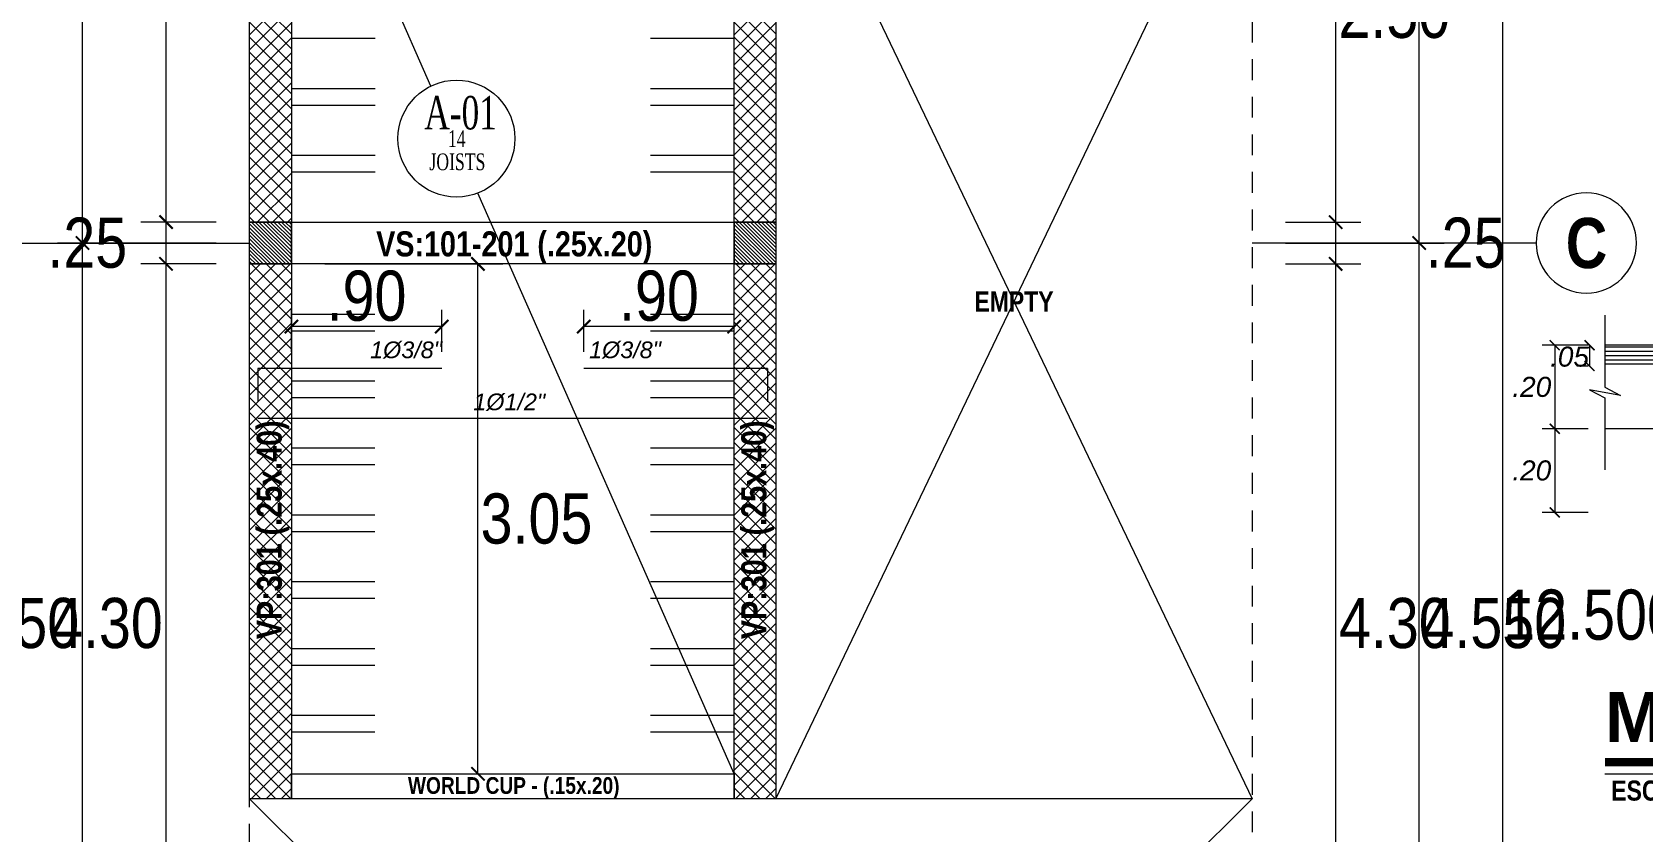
# Model space of a CAD drawing. Header units: millimetres. Extents: x 68 to 194, y 47 to 103.
# Drawn here: x 80.55 to 90.19, y 63.51 to 68.29 of the extents above; entities that cross this region are included whole.
import ezdxf
from ezdxf.enums import TextEntityAlignment as Align

# ---------------------------------------------------------------- set-up
doc = ezdxf.new("R2010")
doc.units = ezdxf.units.MM
doc.linetypes.add('DASHED', pattern=[19.05, 12.7, -6.35])
doc.linetypes.add('DASHED2', pattern=[0.375, 0.25, -0.125])
for name, color, linetype, lineweight in [('A_Texto', 43, 'Continuous', 9), ('E_Acero', 240, 'Continuous', 60), ('E_Columna', 3, 'Continuous', 25), ('E_Tipo de Techado', 6, 'Continuous', 15), ('E_Viga Borde', 10, 'Continuous', 20), ('E_Viga Principal', 52, 'Continuous', 30), ('E_Viga Secundaria', 133, 'Continuous', 20), ('E_Vigueta', 13, 'DASHED', 15), ('G_Complemento', 30, 'Continuous', 20), ('G_Ejes', 253, 'Continuous', 20), ('G_Proyección', 8, 'DASHED2', 15), ('G_Sombreados', 8, 'Continuous', 9), ('G_Texto', 122, 'Continuous', 20)]:
    doc.layers.add(name, color=color, linetype=linetype, lineweight=lineweight)
doc.layers.add('G_Acotación', color=171, linetype='Continuous')
doc.styles.add('Acotacion', font='ARIALN.TTF')
doc.styles.add('AMBIENTES', font='ARIALNB.TTF', dxfattribs={"height": 0.15})
doc.styles.add('ARIAL', font='ariali.ttf', dxfattribs={"height": 0.12})
doc.styles.add('Cotas', font='ARIALNB.TTF', dxfattribs={"height": 0.1})
doc.styles.add('CUNSULTOR', font='times.ttf', dxfattribs={"width": 0.7})
doc.styles.add('Eje', font='ARIALNB.TTF', dxfattribs={"height": 0.3})
doc.styles.add('Titulo', font='arialbd.ttf', dxfattribs={"height": 0.2})
doc.styles.add('TITULOS', font='ARIALNB.TTF', dxfattribs={"height": 0.3})
doc.dimstyles.new('Lenin_20', dxfattribs={"dimscale": 0.5, "dimtxt": 0.1, "dimasz": 0.12, "dimexe": 0.15, "dimexo": 0.2, "dimgap": 0.05, "dimtad": 2, "dimtih": 1, "dimtoh": 1, "dimlfac": 0.4, "dimzin": 4, "dimdsep": 46, "dimtxsty": 'ARIAL', "dimblk": 'ARCHTICK', "dimcen": 0.12, "dimclrd": 256, "dimclre": 256, "dimclrt": 4, "dimazin": 1, "dimtm": 1e-09, "dimtfac": 1, "dimtmove": 2, "dimatfit": 2, "dimldrblk": 'ARCHTICK', "dimfxl": 0, "dimtolj": 1, "dimlwd": 13, "dimlwe": 18, "dimarcsym": 0})
doc.dimstyles.new('Lenin_50', dxfattribs={"dimtxt": 0.3, "dimasz": 0.08, "dimexe": 0.15, "dimexo": 0.2, "dimgap": 0.03, "dimtad": 2, "dimtih": 1, "dimtoh": 1, "dimlfac": -1, "dimzin": 4, "dimdsep": 46, "dimtxsty": 'Acotacion', "dimblk": 'ARCHTICK', "dimcen": 0.08, "dimclrd": 256, "dimclre": 256, "dimclrt": 4, "dimazin": 1, "dimtm": 1e-09, "dimtfac": 1, "dimtmove": 2, "dimatfit": 2, "dimfxl": 0, "dimtolj": 1, "dimlwd": 13, "dimlwe": 18, "dimarcsym": 0})
pattern_1 = [(135, (196.997164, -21.310414), (0.0112253202, 0.0112253202), [])]
pattern_2 = [(135, (318.05112, -25.397145), (0.04490128, 0.04490128), []), (45, (318.05112, -25.397145), (0.04490128, -0.04490128), [])]
pattern_3 = [(135, (315.15112, -25.397145), (0.04490128, 0.04490128), []), (45, (315.15112, -25.397145), (0.04490128, -0.04490128), [])]

# ---------------------------------------------------------------- blocks, each defined once
blk = doc.blocks.new('Eri')
blk.add_line((-1.7, 0), (0, 0))
blk.add_circle((-2, 0), 0.3)
at = {"color": 1, "style": 'Eje', "flags": 4}
blk.add_attdef('H', text='', height=0.3, dxfattribs=at).set_placement((-2, 0), align=Align.MIDDLE_CENTER)
blk = doc.blocks.new('_ArchTick')
at = {"color": 0, "linetype": 'ByBlock', "const_width": 0.15}
blk.add_lwpolyline([(-0.5, -0.5), (0.5, 0.5)], dxfattribs=at)
blk = doc.blocks.new('*D549')
at = {"layer": 'Defpoints', "color": 0}
for p in [(80.3511, 71.0529), (81.8511, 71.0529), (81.8511, 58.5529)]:
    blk.add_point(p, dxfattribs=at)
at = {"layer": 'G_Acotación', "lineweight": 18}
for p, q in [((81.6511, 71.0529), (80.2011, 71.0529)), ((81.6511, 58.5529), (80.2011, 58.5529))]:
    blk.add_line(p, q, dxfattribs=at)
at = {"layer": 'G_Acotación', "lineweight": 13}
blk.add_line((80.3511, 58.5529), (80.3511, 71.0529), dxfattribs=at)
at = {"layer": 'G_Acotación', "lineweight": 13, "xscale": 0.08, "yscale": 0.08, "zscale": 0.08}
for p, rotation in [((80.3511, 71.0529), 90), ((80.3511, 58.5529), 270)]:
    blk.add_blockref('_ArchTick', p, dxfattribs=dict(at, rotation=rotation))
at = {"layer": 'G_Acotación', "color": 4, "lineweight": 5, "insert": (79.8224, 64.8029), "char_height": 0.3, "attachment_point": 5, "style": 'Acotacion'}
blk.add_mtext('\\A1;12.500', dxfattribs=at)
blk = doc.blocks.new('*D551')
at = {"layer": 'Defpoints', "color": 0}
for p in [(80.8511, 67.0279), (81.8511, 67.0279), (81.8511, 62.4779)]:
    blk.add_point(p, dxfattribs=at)
at = {"layer": 'G_Acotación', "lineweight": 18}
for p, q in [((81.6511, 67.0279), (80.7011, 67.0279)), ((81.6511, 62.4779), (80.7011, 62.4779))]:
    blk.add_line(p, q, dxfattribs=at)
at = {"layer": 'G_Acotación', "lineweight": 13}
blk.add_line((80.8511, 62.4779), (80.8511, 67.0279), dxfattribs=at)
at = {"layer": 'G_Acotación', "lineweight": 13, "xscale": 0.08, "yscale": 0.08, "zscale": 0.08}
for p, rotation in [((80.8511, 67.0279), 90), ((80.8511, 62.4779), 270)]:
    blk.add_blockref('_ArchTick', p, dxfattribs=dict(at, rotation=rotation))
at = {"layer": 'G_Acotación', "color": 4, "lineweight": 5, "insert": (80.4015, 64.7529), "char_height": 0.3, "attachment_point": 5, "style": 'Acotacion'}
blk.add_mtext('\\A1;4.550', dxfattribs=at)
blk = doc.blocks.new('*D552')
at = {"layer": 'Defpoints', "color": 0}
for p in [(80.8511, 71.0529), (81.8511, 71.0529), (81.8511, 67.0279)]:
    blk.add_point(p, dxfattribs=at)
at = {"layer": 'G_Acotación', "lineweight": 18}
for p, q in [((81.6511, 71.0529), (80.7011, 71.0529)), ((81.6511, 67.0279), (80.7011, 67.0279))]:
    blk.add_line(p, q, dxfattribs=at)
at = {"layer": 'G_Acotación', "lineweight": 13}
blk.add_line((80.8511, 67.0279), (80.8511, 71.0529), dxfattribs=at)
at = {"layer": 'G_Acotación', "lineweight": 13, "xscale": 0.08, "yscale": 0.08, "zscale": 0.08}
for p, rotation in [((80.8511, 71.0529), 90), ((80.8511, 67.0279), 270)]:
    blk.add_blockref('_ArchTick', p, dxfattribs=dict(at, rotation=rotation))
at = {"layer": 'G_Acotación', "color": 4, "lineweight": 5, "insert": (80.4002, 69.0404), "char_height": 0.3, "attachment_point": 5, "style": 'Acotacion'}
blk.add_mtext('\\A1;4.025', dxfattribs=at)
blk = doc.blocks.new('*D554')
at = {"layer": 'Defpoints', "color": 0}
for p in [(87.8511, 71.0529), (89.3511, 71.0529), (87.8511, 58.5529)]:
    blk.add_point(p, dxfattribs=at)
at = {"layer": 'G_Acotación', "lineweight": 18}
for p, q in [((88.0511, 71.0529), (89.5011, 71.0529)), ((88.0511, 58.5529), (89.5011, 58.5529))]:
    blk.add_line(p, q, dxfattribs=at)
at = {"layer": 'G_Acotación', "lineweight": 13}
blk.add_line((89.3511, 58.5529), (89.3511, 71.0529), dxfattribs=at)
at = {"layer": 'G_Acotación', "lineweight": 13, "xscale": 0.08, "yscale": 0.08, "zscale": 0.08}
for p, rotation in [((89.3511, 71.0529), 90), ((89.3511, 58.5529), 270)]:
    blk.add_blockref('_ArchTick', p, dxfattribs=dict(at, rotation=rotation))
at = {"layer": 'G_Acotación', "color": 4, "lineweight": 5, "insert": (89.8798, 64.8029), "char_height": 0.3, "attachment_point": 5, "style": 'Acotacion'}
blk.add_mtext('\\A1;12.500', dxfattribs=at)
blk = doc.blocks.new('*D556')
at = {"layer": 'Defpoints', "color": 0}
for p in [(87.8511, 67.0279), (88.8511, 67.0279), (87.8511, 62.4779)]:
    blk.add_point(p, dxfattribs=at)
at = {"layer": 'G_Acotación', "lineweight": 18}
for p, q in [((88.0511, 67.0279), (89.0011, 67.0279)), ((88.0511, 62.4779), (89.0011, 62.4779))]:
    blk.add_line(p, q, dxfattribs=at)
at = {"layer": 'G_Acotación', "lineweight": 13}
blk.add_line((88.8511, 62.4779), (88.8511, 67.0279), dxfattribs=at)
at = {"layer": 'G_Acotación', "lineweight": 13, "xscale": 0.08, "yscale": 0.08, "zscale": 0.08}
for p, rotation in [((88.8511, 67.0279), 90), ((88.8511, 62.4779), 270)]:
    blk.add_blockref('_ArchTick', p, dxfattribs=dict(at, rotation=rotation))
at = {"layer": 'G_Acotación', "color": 4, "lineweight": 5, "insert": (89.3007, 64.7529), "char_height": 0.3, "attachment_point": 5, "style": 'Acotacion'}
blk.add_mtext('\\A1;4.550', dxfattribs=at)
blk = doc.blocks.new('*D557')
at = {"layer": 'Defpoints', "color": 0}
for p in [(87.8511, 71.0529), (88.8511, 71.0529), (87.8511, 67.0279)]:
    blk.add_point(p, dxfattribs=at)
at = {"layer": 'G_Acotación', "lineweight": 18}
for p, q in [((88.0511, 71.0529), (89.0011, 71.0529)), ((88.0511, 67.0279), (89.0011, 67.0279))]:
    blk.add_line(p, q, dxfattribs=at)
at = {"layer": 'G_Acotación', "lineweight": 13}
blk.add_line((88.8511, 67.0279), (88.8511, 71.0529), dxfattribs=at)
at = {"layer": 'G_Acotación', "lineweight": 13, "xscale": 0.08, "yscale": 0.08, "zscale": 0.08}
for p, rotation in [((88.8511, 71.0529), 90), ((88.8511, 67.0279), 270)]:
    blk.add_blockref('_ArchTick', p, dxfattribs=dict(at, rotation=rotation))
at = {"layer": 'G_Acotación', "color": 4, "lineweight": 5, "insert": (89.3021, 69.0404), "char_height": 0.3, "attachment_point": 5, "style": 'Acotacion'}
blk.add_mtext('\\A1;4.025', dxfattribs=at)
blk = doc.blocks.new('*D565')
at = {"layer": 'Defpoints', "color": 0}
for p in [(81.3511, 66.9029), (81.8511, 66.9029), (81.8511, 62.6029)]:
    blk.add_point(p, dxfattribs=at)
at = {"layer": 'G_Acotación', "lineweight": 18}
for p, q in [((81.6511, 66.9029), (81.2011, 66.9029)), ((81.6511, 62.6029), (81.2011, 62.6029))]:
    blk.add_line(p, q, dxfattribs=at)
at = {"layer": 'G_Acotación', "lineweight": 13}
blk.add_line((81.3511, 62.6029), (81.3511, 66.9029), dxfattribs=at)
at = {"layer": 'G_Acotación', "lineweight": 13, "xscale": 0.08, "yscale": 0.08, "zscale": 0.08}
for p, rotation in [((81.3511, 66.9029), 90), ((81.3511, 62.6029), 270)]:
    blk.add_blockref('_ArchTick', p, dxfattribs=dict(at, rotation=rotation))
at = {"layer": 'G_Acotación', "color": 4, "lineweight": 5, "insert": (80.9971, 64.7529), "char_height": 0.3, "attachment_point": 5, "style": 'Acotacion'}
blk.add_mtext('\\A1;4.30', dxfattribs=at)
blk = doc.blocks.new('*D566')
at = {"layer": 'Defpoints', "color": 0}
for p in [(81.3511, 67.1529), (81.8511, 67.1529), (81.8511, 66.9029)]:
    blk.add_point(p, dxfattribs=at)
at = {"layer": 'G_Acotación', "lineweight": 18}
for p, q in [((81.6511, 67.1529), (81.2011, 67.1529)), ((81.6511, 66.9029), (81.2011, 66.9029))]:
    blk.add_line(p, q, dxfattribs=at)
at = {"layer": 'G_Acotación', "lineweight": 13}
blk.add_line((81.3511, 66.9029), (81.3511, 67.1529), dxfattribs=at)
at = {"layer": 'G_Acotación', "lineweight": 13, "xscale": 0.08, "yscale": 0.08, "zscale": 0.08}
for p, rotation in [((81.3511, 67.1529), 90), ((81.3511, 66.9029), 270)]:
    blk.add_blockref('_ArchTick', p, dxfattribs=dict(at, rotation=rotation))
at = {"layer": 'G_Acotación', "color": 4, "lineweight": 5, "insert": (80.8798, 67.0279), "char_height": 0.3, "attachment_point": 5, "style": 'Acotacion'}
blk.add_mtext('\\A1;.25', dxfattribs=at)
blk = doc.blocks.new('*D661')
at = {"layer": 'Defpoints', "color": 0}
for p in [(87.8511, 69.6529), (87.8511, 67.1529), (88.3511, 67.1529)]:
    blk.add_point(p, dxfattribs=at)
at = {"layer": 'G_Acotación', "lineweight": 18}
for p, q in [((88.0511, 69.6529), (88.5011, 69.6529)), ((88.0511, 67.1529), (88.5011, 67.1529))]:
    blk.add_line(p, q, dxfattribs=at)
at = {"layer": 'G_Acotación', "lineweight": 13}
blk.add_line((88.3511, 69.6529), (88.3511, 67.1529), dxfattribs=at)
at = {"layer": 'G_Acotación', "lineweight": 13, "xscale": 0.08, "yscale": 0.08, "zscale": 0.08}
for p, rotation in [((88.3511, 69.6529), 90), ((88.3511, 67.1529), 270)]:
    blk.add_blockref('_ArchTick', p, dxfattribs=dict(at, rotation=rotation))
at = {"layer": 'G_Acotación', "color": 4, "lineweight": 5, "insert": (88.7023, 68.4029), "char_height": 0.3, "attachment_point": 5, "style": 'Acotacion'}
blk.add_mtext('\\A1;2.50', dxfattribs=at)
blk = doc.blocks.new('*D574')
at = {"layer": 'Defpoints', "color": 0}
for p in [(87.8511, 67.1529), (87.8511, 66.9029), (88.3511, 66.9029)]:
    blk.add_point(p, dxfattribs=at)
at = {"layer": 'G_Acotación', "lineweight": 18}
for p, q in [((88.0511, 67.1529), (88.5011, 67.1529)), ((88.0511, 66.9029), (88.5011, 66.9029))]:
    blk.add_line(p, q, dxfattribs=at)
at = {"layer": 'G_Acotación', "lineweight": 13}
blk.add_line((88.3511, 67.1529), (88.3511, 66.9029), dxfattribs=at)
at = {"layer": 'G_Acotación', "lineweight": 13, "xscale": 0.08, "yscale": 0.08, "zscale": 0.08}
for p, rotation in [((88.3511, 67.1529), 90), ((88.3511, 66.9029), 270)]:
    blk.add_blockref('_ArchTick', p, dxfattribs=dict(at, rotation=rotation))
at = {"layer": 'G_Acotación', "color": 4, "lineweight": 5, "insert": (89.1288, 67.0279), "char_height": 0.3, "attachment_point": 5, "style": 'Acotacion'}
blk.add_mtext('\\A1;.25', dxfattribs=at)
blk = doc.blocks.new('*D575')
at = {"layer": 'Defpoints', "color": 0}
for p in [(87.8511, 66.9029), (87.8511, 62.6029), (88.3511, 62.6029)]:
    blk.add_point(p, dxfattribs=at)
at = {"layer": 'G_Acotación', "lineweight": 18}
for p, q in [((88.0511, 66.9029), (88.5011, 66.9029)), ((88.0511, 62.6029), (88.5011, 62.6029))]:
    blk.add_line(p, q, dxfattribs=at)
at = {"layer": 'G_Acotación', "lineweight": 13}
blk.add_line((88.3511, 66.9029), (88.3511, 62.6029), dxfattribs=at)
at = {"layer": 'G_Acotación', "lineweight": 13, "xscale": 0.08, "yscale": 0.08, "zscale": 0.08}
for p, rotation in [((88.3511, 66.9029), 90), ((88.3511, 62.6029), 270)]:
    blk.add_blockref('_ArchTick', p, dxfattribs=dict(at, rotation=rotation))
at = {"layer": 'G_Acotación', "color": 4, "lineweight": 5, "insert": (88.7052, 64.7529), "char_height": 0.3, "attachment_point": 5, "style": 'Acotacion'}
blk.add_mtext('\\A1;4.30', dxfattribs=at)
blk = doc.blocks.new('*D671')
at = {"layer": 'Defpoints', "color": 0}
for p in [(89.9623, 66.4166), (89.8703, 66.2916), (89.9623, 66.2916)]:
    blk.add_point(p, dxfattribs=at)
at = {"layer": 'G_Acotación', "lineweight": 18}
for p, q in [((89.8623, 66.4166), (89.7953, 66.4166)), ((89.8623, 66.2916), (89.7953, 66.2916))]:
    blk.add_line(p, q, dxfattribs=at)
at = {"layer": 'G_Acotación', "lineweight": 13}
blk.add_line((89.8703, 66.4166), (89.8703, 66.2916), dxfattribs=at)
at = {"layer": 'G_Acotación', "lineweight": 13, "xscale": 0.06, "yscale": 0.06, "zscale": 0.06}
for p, rotation in [((89.8703, 66.4166), 90), ((89.8703, 66.2916), 270)]:
    blk.add_blockref('_ArchTick', p, dxfattribs=dict(at, rotation=rotation))
at = {"layer": 'G_Acotación', "color": 4, "lineweight": 5, "insert": (89.7508, 66.3476), "char_height": 0.12, "attachment_point": 5, "style": 'ARIAL'}
blk.add_mtext('\\A1;.05', dxfattribs=at)
blk = doc.blocks.new('*D672')
at = {"layer": 'Defpoints', "color": 0}
for p in [(89.9623, 66.4166), (89.6623, 65.9166), (89.9623, 65.9166)]:
    blk.add_point(p, dxfattribs=at)
at = {"layer": 'G_Acotación', "lineweight": 18}
for p, q in [((89.8623, 66.4166), (89.5873, 66.4166)), ((89.8623, 65.9166), (89.5873, 65.9166))]:
    blk.add_line(p, q, dxfattribs=at)
at = {"layer": 'G_Acotación', "lineweight": 13}
blk.add_line((89.6623, 66.4166), (89.6623, 65.9166), dxfattribs=at)
at = {"layer": 'G_Acotación', "lineweight": 13, "xscale": 0.06, "yscale": 0.06, "zscale": 0.06}
for p, rotation in [((89.6623, 66.4166), 90), ((89.6623, 65.9166), 270)]:
    blk.add_blockref('_ArchTick', p, dxfattribs=dict(at, rotation=rotation))
at = {"layer": 'G_Acotación', "color": 4, "lineweight": 5, "insert": (89.5248, 66.1666), "char_height": 0.12, "attachment_point": 5, "style": 'ARIAL'}
blk.add_mtext('\\A1;.20', dxfattribs=at)
blk = doc.blocks.new('*D673')
at = {"layer": 'Defpoints', "color": 0}
for p in [(89.9623, 65.9166), (89.6623, 65.4166), (89.9623, 65.4166)]:
    blk.add_point(p, dxfattribs=at)
at = {"layer": 'G_Acotación', "lineweight": 18}
for p, q in [((89.8623, 65.9166), (89.5873, 65.9166)), ((89.8623, 65.4166), (89.5873, 65.4166))]:
    blk.add_line(p, q, dxfattribs=at)
at = {"layer": 'G_Acotación', "lineweight": 13}
blk.add_line((89.6623, 65.9166), (89.6623, 65.4166), dxfattribs=at)
at = {"layer": 'G_Acotación', "lineweight": 13, "xscale": 0.06, "yscale": 0.06, "zscale": 0.06}
for p, rotation in [((89.6623, 65.9166), 90), ((89.6623, 65.4166), 270)]:
    blk.add_blockref('_ArchTick', p, dxfattribs=dict(at, rotation=rotation))
at = {"layer": 'G_Acotación', "color": 4, "lineweight": 5, "insert": (89.5248, 65.6666), "char_height": 0.12, "attachment_point": 5, "style": 'ARIAL'}
blk.add_mtext('\\A1;.20', dxfattribs=at)
blk = doc.blocks.new('Titulo')
at = {"style": 'Titulo', "oblique": 20, "flags": 4}
blk.add_attdef('TITULO', (0.0261, 0.1894), '', height=0.3, dxfattribs=at)
at = {"oblique": 20, "flags": 4}
blk.add_attdef('ESCALA', (0.2598, -0.1011), '', height=0.11, dxfattribs=at)
blk = doc.blocks.new('*D639')
at = {"layer": 'Defpoints', "color": 0}
for p in [(81.3511, 70.8029), (81.8511, 70.8029), (81.8511, 67.1529)]:
    blk.add_point(p, dxfattribs=at)
at = {"layer": 'G_Acotación', "lineweight": 18}
for p, q in [((81.6511, 70.8029), (81.2011, 70.8029)), ((81.6511, 67.1529), (81.2011, 67.1529))]:
    blk.add_line(p, q, dxfattribs=at)
at = {"layer": 'G_Acotación', "lineweight": 13}
blk.add_line((81.3511, 67.1529), (81.3511, 70.8029), dxfattribs=at)
at = {"layer": 'G_Acotación', "lineweight": 13, "xscale": 0.08, "yscale": 0.08, "zscale": 0.08}
for p, rotation in [((81.3511, 70.8029), 90), ((81.3511, 67.1529), 270)]:
    blk.add_blockref('_ArchTick', p, dxfattribs=dict(at, rotation=rotation))
at = {"layer": 'G_Acotación', "color": 4, "lineweight": 5, "insert": (81.0007, 68.9779), "char_height": 0.3, "attachment_point": 5, "style": 'Acotacion'}
blk.add_mtext('\\A1;3.65', dxfattribs=at)
blk = doc.blocks.new('*D694')
at = {"layer": 'Defpoints', "color": 0}
for p in [(83.8511, 66.5276), (83.8511, 66.2776), (84.7511, 66.2776)]:
    blk.add_point(p, dxfattribs=at)
at = {"layer": 'G_Acotación', "lineweight": 18}
for p, q in [((83.8511, 66.3776), (83.8511, 66.6276)), ((84.7511, 66.3776), (84.7511, 66.6276))]:
    blk.add_line(p, q, dxfattribs=at)
at = {"layer": 'G_Acotación', "lineweight": 13}
blk.add_line((84.7511, 66.5276), (83.8511, 66.5276), dxfattribs=at)
at = {"layer": 'G_Acotación', "lineweight": 13, "xscale": 0.08, "yscale": 0.08, "zscale": 0.08, "rotation": 180}
blk.add_blockref('_ArchTick', (83.8511, 66.5276), dxfattribs=at)
at = {"layer": 'G_Acotación', "lineweight": 13, "xscale": 0.08, "yscale": 0.08, "zscale": 0.08}
blk.add_blockref('_ArchTick', (84.7511, 66.5276), dxfattribs=at)
at = {"layer": 'G_Acotación', "color": 4, "lineweight": 5, "insert": (84.3011, 66.7107), "char_height": 0.3, "attachment_point": 5, "style": 'Acotacion'}
blk.add_mtext('\\A1;.90', dxfattribs=at)
blk = doc.blocks.new('*D695')
at = {"layer": 'Defpoints', "color": 0}
for p in [(82.1011, 66.5276), (82.1011, 66.2776), (83.0011, 66.2776)]:
    blk.add_point(p, dxfattribs=at)
at = {"layer": 'G_Acotación', "lineweight": 18}
for p, q in [((82.1011, 66.3776), (82.1011, 66.6276)), ((83.0011, 66.3776), (83.0011, 66.6276))]:
    blk.add_line(p, q, dxfattribs=at)
at = {"layer": 'G_Acotación', "lineweight": 13}
blk.add_line((83.0011, 66.5276), (82.1011, 66.5276), dxfattribs=at)
at = {"layer": 'G_Acotación', "lineweight": 13, "xscale": 0.08, "yscale": 0.08, "zscale": 0.08, "rotation": 180}
blk.add_blockref('_ArchTick', (82.1011, 66.5276), dxfattribs=at)
at = {"layer": 'G_Acotación', "lineweight": 13, "xscale": 0.08, "yscale": 0.08, "zscale": 0.08}
blk.add_blockref('_ArchTick', (83.0011, 66.5276), dxfattribs=at)
at = {"layer": 'G_Acotación', "color": 4, "lineweight": 5, "insert": (82.5511, 66.7107), "char_height": 0.3, "attachment_point": 5, "style": 'Acotacion'}
blk.add_mtext('\\A1;.90', dxfattribs=at)
blk = doc.blocks.new('*D828')
at = {"lineweight": 18}
for p, q in [((82.3011, 66.9029), (83.3677, 66.9029)), ((82.3011, 63.8529), (83.3677, 63.8529))]:
    blk.add_line(p, q, dxfattribs=at)
at = {"lineweight": 13}
blk.add_line((83.2177, 63.8529), (83.2177, 66.9029), dxfattribs=at)
at = {"layer": 'Defpoints', "color": 0}
for p in [(82.1011, 66.9029), (83.2177, 66.9029), (82.1011, 63.8529)]:
    blk.add_point(p, dxfattribs=at)
at = {"lineweight": 13, "xscale": 0.08, "yscale": 0.08, "zscale": 0.08}
for p, rotation in [((83.2177, 66.9029), 90), ((83.2177, 63.8529), 270)]:
    blk.add_blockref('_ArchTick', p, dxfattribs=dict(at, rotation=rotation))
at = {"color": 4, "lineweight": 5, "insert": (83.5681, 65.3779), "char_height": 0.3, "attachment_point": 5, "style": 'Acotacion'}
blk.add_mtext('\\A1;3.05', dxfattribs=at)

msp = doc.modelspace()

# ---------------------------------------------------------------- hatches: boundary and pattern name
at = {"layer": 'E_Columna', "lineweight": 5}
h = msp.add_hatch(dxfattribs=at)
h.set_pattern_fill('LINE', color=256, scale=0.005, angle=45, style=0)
h.set_pattern_definition(pattern_1)
h.paths.add_polyline_path([(82.1011, 66.9029), (81.8511, 66.9029), (81.8511, 67.1529), (82.1011, 67.1529)])
h = msp.add_hatch(dxfattribs=at)
h.set_pattern_fill('LINE', color=256, scale=0.005, angle=45, style=0)
h.set_pattern_definition(pattern_1)
h.paths.add_polyline_path([(85.0011, 66.9029), (84.7511, 66.9029), (84.7511, 67.1529), (85.0011, 67.1529)])
at = {"layer": 'G_Sombreados', "lineweight": 5}
h = msp.add_hatch(dxfattribs=at)
h.set_pattern_fill('NET', color=256, scale=0.02, angle=45, style=0)
h.set_pattern_definition(pattern_3)
h.paths.add_polyline_path([(82.1011, 67.1529), (81.8511, 67.1529), (81.8511, 70.8029), (82.1011, 70.8029)])
h = msp.add_hatch(dxfattribs=at)
h.set_pattern_fill('NET', color=256, scale=0.02, angle=45, style=0)
h.set_pattern_definition(pattern_2)
h.paths.add_polyline_path([(85.0011, 67.1529), (84.7511, 67.1529), (84.7511, 70.8029), (85.0011, 70.8029)])
h = msp.add_hatch(dxfattribs=at)
h.set_pattern_fill('NET', color=256, scale=0.02, angle=45, style=0)
h.set_pattern_definition(pattern_3)
h.paths.add_polyline_path([(82.1011, 63.7029), (81.8511, 63.7029), (81.8511, 66.9029), (82.1011, 66.9029)])
h = msp.add_hatch(dxfattribs=at)
h.set_pattern_fill('NET', color=256, scale=0.02, angle=45, style=0)
h.set_pattern_definition(pattern_2)
h.paths.add_polyline_path([(85.0011, 63.7029), (84.7511, 63.7029), (84.7511, 66.9029), (85.0011, 66.9029)])
h = msp.add_hatch(dxfattribs=at)
h.set_pattern_fill('LINE', color=256, scale=0.008, style=0)
h.set_pattern_definition([(0, (3.454868, 47.71184), (0, 0.0254), [])])
h.paths.add_polyline_path([(91.2748, 66.4166), (91.2748, 66.2916), (92.0873, 66.2916), (92.0873, 66.4166)])
h.paths.add_polyline_path([(90.6498, 66.2916), (90.6498, 66.4166), (89.9623, 66.4166), (89.9623, 66.2916)])

# ---------------------------------------------------------------- linework, layer by layer
at = {"layer": 'E_Acero', "lineweight": 5}
for p, q in [((83.0011, 66.2776), (81.9011, 66.2776)), ((81.9011, 66.2776), (81.9011, 66.0776)), ((84.9511, 66.2776), (83.8511, 66.2776)), ((84.9511, 66.2776), (84.9511, 66.0776)), ((84.9511, 65.9776), (81.9011, 65.9776))]:
    msp.add_line(p, q, dxfattribs=at)
at = {"layer": 'E_Columna', "lineweight": 5}
for points in [[(82.1011, 66.9029), (81.8511, 66.9029), (81.8511, 67.1529), (82.1011, 67.1529)], [(85.0011, 66.9029), (84.7511, 66.9029), (84.7511, 67.1529), (85.0011, 67.1529)]]:
    msp.add_lwpolyline(points, close=True, dxfattribs=at)
at = {"layer": 'E_Tipo de Techado', "color": 6, "lineweight": 5}
for p, q in [((82.9357, 67.9669), (82.1034, 69.8529)), ((84.7511, 63.8529), (83.2181, 67.3268))]:
    msp.add_line(p, q, dxfattribs=at)
msp.add_circle((83.0893, 67.6522), 0.35, dxfattribs=at)
at = {"layer": 'E_Viga Borde', "lineweight": 5}
msp.add_lwpolyline([(82.1011, 63.8529), (84.7511, 63.8529), (84.7511, 63.7029), (82.1011, 63.7029)], close=True, dxfattribs=at)
at = {"layer": 'E_Viga Principal', "lineweight": 5}
for points in [[(82.1011, 67.1529), (81.8511, 67.1529), (81.8511, 70.8029), (82.1011, 70.8029)], [(85.0011, 67.1529), (84.7511, 67.1529), (84.7511, 70.8029), (85.0011, 70.8029)], [(82.1011, 63.7029), (81.8511, 63.7029), (81.8511, 66.9029), (82.1011, 66.9029)], [(85.0011, 63.7029), (84.7511, 63.7029), (84.7511, 66.9029), (85.0011, 66.9029)]]:
    msp.add_lwpolyline(points, close=True, dxfattribs=at)
at = {"layer": 'E_Viga Secundaria', "lineweight": 5}
msp.add_lwpolyline([(84.7511, 66.9029), (82.1011, 66.9029), (82.1011, 67.1529), (84.7511, 67.1529)], close=True, dxfattribs=at)
at = {"layer": 'E_Vigueta', "lineweight": 5}
for p, q in [((82.1034, 68.2529), (82.6034, 68.2529)), ((84.2511, 68.2529), (84.7511, 68.2529)), ((82.1034, 67.9529), (82.6034, 67.9529)), ((84.2511, 67.9529), (84.7511, 67.9529)), ((82.1034, 67.8529), (82.6034, 67.8529)), ((84.2511, 67.8529), (84.7511, 67.8529)), ((82.1034, 67.5529), (82.6034, 67.5529)), ((84.2511, 67.5529), (84.7511, 67.5529)), ((82.1034, 67.4529), (82.6034, 67.4529)), ((84.2511, 67.4529), (84.7511, 67.4529)), ((82.1011, 66.6029), (82.6011, 66.6029)), ((84.2511, 66.6029), (84.7511, 66.6029)), ((82.1011, 66.5029), (82.6011, 66.5029)), ((84.2511, 66.5029), (84.7511, 66.5029)), ((82.1011, 66.2029), (82.6011, 66.2029)), ((84.2511, 66.2029), (84.7511, 66.2029)), ((82.1011, 66.1029), (82.6011, 66.1029)), ((84.2511, 66.1029), (84.7511, 66.1029)), ((82.1011, 65.8029), (82.6011, 65.8029)), ((84.2511, 65.8029), (84.7511, 65.8029)), ((82.1011, 65.7029), (82.6011, 65.7029)), ((84.2511, 65.7029), (84.7511, 65.7029)), ((82.1011, 65.4029), (82.6011, 65.4029)), ((84.2511, 65.4029), (84.7511, 65.4029)), ((82.1011, 65.3029), (82.6011, 65.3029)), ((84.2511, 65.3029), (84.7511, 65.3029)), ((82.1011, 65.0029), (82.6011, 65.0029)), ((84.2511, 65.0029), (84.7511, 65.0029)), ((82.1011, 64.9029), (82.6011, 64.9029)), ((84.2511, 64.9029), (84.7511, 64.9029)), ((82.1011, 64.6029), (82.6011, 64.6029)), ((84.2511, 64.6029), (84.7511, 64.6029)), ((82.1011, 64.5029), (82.6011, 64.5029)), ((84.2511, 64.5029), (84.7511, 64.5029)), ((82.1011, 64.2029), (82.6011, 64.2029)), ((84.2511, 64.2029), (84.7511, 64.2029)), ((82.1011, 64.1029), (82.6011, 64.1029)), ((84.2511, 64.1029), (84.7511, 64.1029))]:
    msp.add_line(p, q, dxfattribs=at)
at = {"layer": 'G_Complemento', "lineweight": 5}
for p, q in [((92.0873, 66.4166), (89.9623, 66.4166)), ((90.6498, 65.9166), (89.9623, 65.9166)), ((81.8511, 63.7029), (87.7047, 57.8993)), ((81.9976, 57.8993), (87.8511, 63.7029))]:
    msp.add_line(p, q, dxfattribs=at)
for points in [[(85.0011, 69.6529), (87.8511, 63.7029), (85.0011, 63.7029), (87.8511, 69.6529)], [(89.9623, 66.5953), (89.9623, 66.1661), (90.0568, 66.1154), (89.8703, 66.1502), (89.9623, 66.1011), (89.9623, 65.6703)], [(89.9623, 66.5953), (89.9623, 66.1661), (90.0568, 66.1154), (89.8703, 66.1502), (89.9623, 66.1011), (89.9623, 65.6703)]]:
    msp.add_lwpolyline(points, dxfattribs=at)
at = {"layer": 'G_Proyección', "lineweight": 5, "ltscale": 0.5}
msp.add_lwpolyline([(87.8511, 71.0529), (87.8511, 71.0529), (87.8511, 58.2529, -0.414214), (87.3511, 57.7529), (82.3511, 57.7529, -0.414214), (81.8511, 58.2529), (81.8511, 71.0529), (81.8511, 71.0529), (87.8511, 71.0529), (87.8511, 71.0529)], format="xyb", close=True, dxfattribs=at)
at = {"layer": 'G_Texto', "lineweight": 5, "const_width": 0.05}
msp.add_lwpolyline([(89.9623, 63.9217), (101.068, 63.9217)], dxfattribs=at)
at = {"layer": 'G_Texto', "lineweight": 5}
msp.add_lwpolyline([(89.9623, 63.8534), (101.068, 63.8534)], dxfattribs=at)

# ---------------------------------------------------------------- block references
at = {"layer": 'G_Ejes', "lineweight": 5}
ref = msp.add_blockref('Eri', (81.8511, 67.0279), dxfattribs=at)
ref.add_attrib('H', 'C', dxfattribs={"layer": '0', "color": 1, "height": 0.3, "style": 'Eje', "flags": 4}).set_placement((79.8509, 67.0279), align=Align.MIDDLE_CENTER)
ref = msp.add_blockref('Eri', (87.8511, 67.0279), dxfattribs=dict(at, xscale=-1))
ref.add_attrib('H', 'C', dxfattribs={"layer": '0', "color": 1, "height": 0.3, "style": 'Eje', "flags": 4}).set_placement((89.8523, 67.0279), align=Align.MIDDLE_CENTER)
at = {"layer": 'G_Texto', "lineweight": 5}
ref = msp.add_blockref('Titulo', (89.9623, 63.8534), dxfattribs=at)
ref.add_attrib('TITULO', 'MAIN AND SECONDARY BEAM SECTIONS', (89.9623, 64.0428), dxfattribs={"layer": '0', "height": 0.3, "style": 'Titulo', "flags": 4})
ref.add_attrib('ESCALA', ' ESC :  1/20', (89.9623, 63.6925), dxfattribs={"layer": '0', "height": 0.12, "style": 'Cotas', "flags": 4})

# ---------------------------------------------------------------- texts
at = {"layer": 'A_Texto', "lineweight": 5, "style": 'AMBIENTES'}
msp.add_text('EMPTY', height=0.12, dxfattribs=at).set_placement((86.4261, 66.6779, 0), align=Align.MIDDLE)
at = {"layer": 'G_Texto', "color": 7, "lineweight": 5, "style": 'CUNSULTOR', "width": 0.7}
for s, height, p in [('A-01', 0.2, (83.114, 67.8073)), ('14', 0.1, (83.0911, 67.6522)), ('JOISTS', 0.1, (83.095, 67.5137))]:
    msp.add_text(s, height=height, dxfattribs=at).set_placement(p, align=Align.MIDDLE_CENTER)
at = {"layer": 'G_Texto', "lineweight": 5, "style": 'TITULOS'}
for s, height, p in [('VS:101-201 (.25x.20)', 0.15, (83.435, 66.9029)), ('WORLD CUP - (.15x.20)', 0.1, (83.4321, 63.7029))]:
    msp.add_text(s, height=height, dxfattribs=at).set_placement(p, align=Align.BOTTOM_CENTER)
at = {"layer": 'G_Texto', "lineweight": 5, "style": 'ARIAL'}
for s, p in [('1Ø3/8"', (82.7877, 66.3389)), ('1Ø3/8"', (84.0982, 66.3389)), ('1Ø1/2"', (83.4054, 66.0276))]:
    msp.add_text(s, height=0.1, dxfattribs=at).set_placement(p, align=Align.CENTER)
at = {"layer": 'G_Texto', "lineweight": 5, "style": 'TITULOS'}
for p in [(82.0889, 65.3126), (84.9889, 65.3126)]:
    msp.add_text('VP:301 (.25x.40)', height=0.15, rotation=90, dxfattribs=at).set_placement(p, align=Align.BOTTOM_CENTER)

# ---------------------------------------------------------------- dimensions: what is measured, and where the dimension line sits
at = {"lineweight": 5}
dim = msp.add_linear_dim(base=(83.2177, 66.9029), p1=(82.1011, 63.8529), p2=(82.1011, 66.9029), angle=90, dimstyle='Lenin_50', override={"dimfxl": 0.06}, dxfattribs=at)
dim.commit()
dim.dimension.update_dxf_attribs({"geometry": '*D828', "text_midpoint": (83.5681, 65.3779)})
at = {"layer": 'G_Acotación', "lineweight": 5}
for base, p1, p2, angle, override, picture, middle in [((80.3511, 71.0529), (81.8511, 58.5529), (81.8511, 71.0529), 90, {"dimdec": 3, "dimfxl": 0.06}, '*D549', (79.8224, 64.8029)), ((80.8511, 71.0529), (81.8511, 67.0279), (81.8511, 71.0529), 90, {"dimdec": 3, "dimfxl": 0.06}, '*D552', (80.4002, 69.0404)), ((89.3511, 71.0529), (87.8511, 58.5529), (87.8511, 71.0529), 90, {"dimdec": 3, "dimfxl": 0.06}, '*D554', (89.8798, 64.8029)), ((88.8511, 71.0529), (87.8511, 67.0279), (87.8511, 71.0529), 90, {"dimdec": 3, "dimfxl": 0.06}, '*D557', (89.3021, 69.0404)), ((81.3511, 70.8029), (81.8511, 67.1529), (81.8511, 70.8029), 90, {"dimfxl": 0.06}, '*D639', (81.0007, 68.9779)), ((88.3511, 67.1529), (87.8511, 69.6529), (87.8511, 67.1529), 90, {"dimfxl": 0.06}, '*D661', (88.7023, 68.4029)), ((81.3511, 67.1529), (81.8511, 66.9029), (81.8511, 67.1529), 90, {"dimfxl": 0.06}, '*D566', (80.8798, 67.0279)), ((88.3511, 66.9029), (87.8511, 67.1529), (87.8511, 66.9029), 90, {"dimfxl": 0.06}, '*D574', (89.1288, 67.0279)), ((80.8511, 67.0279), (81.8511, 62.4779), (81.8511, 67.0279), 90, {"dimdec": 3, "dimfxl": 0.06}, '*D551', (80.4015, 64.7529)), ((88.8511, 67.0279), (87.8511, 62.4779), (87.8511, 67.0279), 90, {"dimdec": 3, "dimfxl": 0.06}, '*D556', (89.3007, 64.7529)), ((81.3511, 66.9029), (81.8511, 62.6029), (81.8511, 66.9029), 90, {"dimfxl": 0.06}, '*D565', (80.9971, 64.7529)), ((82.1011, 66.5276), (83.0011, 66.2776), (82.1011, 66.2776), 180, {"dimexe": 0.1, "dimexo": 0.1}, '*D695', (82.5511, 66.7107)), ((83.8511, 66.5276), (84.7511, 66.2776), (83.8511, 66.2776), 180, {"dimexe": 0.1, "dimexo": 0.1}, '*D694', (84.3011, 66.7107)), ((88.3511, 62.6029), (87.8511, 66.9029), (87.8511, 62.6029), 90, {"dimfxl": 0.06}, '*D575', (88.7052, 64.7529))]:
    dim = msp.add_linear_dim(base=base, p1=p1, p2=p2, angle=angle, dimstyle='Lenin_50', override=override, dxfattribs=at)
    dim.commit()
    dim.dimension.update_dxf_attribs({"geometry": picture, "text_midpoint": middle})
for base, p1, p2, picture, middle in [((89.6623, 65.9166), (89.9623, 66.4166), (89.9623, 65.9166), '*D672', (89.5248, 66.1666)), ((89.6623, 65.4166), (89.9623, 65.9166), (89.9623, 65.4166), '*D673', (89.5248, 65.6666))]:
    dim = msp.add_linear_dim(base=base, p1=p1, p2=p2, angle=90, dimstyle='Lenin_20', dxfattribs=at)
    dim.commit()
    dim.dimension.update_dxf_attribs({"geometry": picture, "text_midpoint": middle})
dim = msp.add_linear_dim(base=(89.8703, 66.2916), p1=(89.9623, 66.4166), p2=(89.9623, 66.2916), angle=90, dimstyle='Lenin_20', dxfattribs=at)
dim.commit()
dim.dimension.update_dxf_attribs({"geometry": '*D671', "text_midpoint": (89.7508, 66.3476), "dimtype": 160})

doc.saveas('drawing.dxf')
